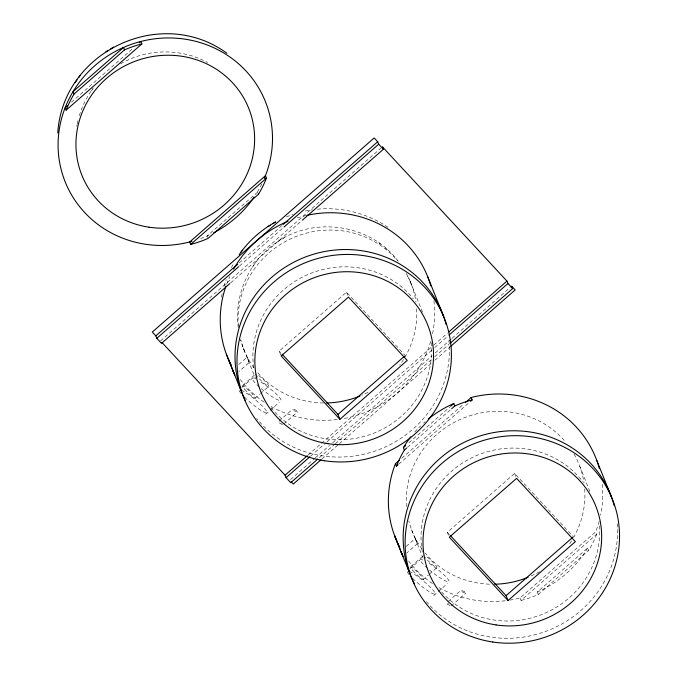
<?xml version="1.0" encoding="UTF-8"?>
<svg xmlns="http://www.w3.org/2000/svg" width="677" height="677" viewBox="0 0 677 677"><rect width="100%" height="100%" fill="white"/><g stroke="black" fill="none" stroke-linecap="round" stroke-linejoin="round"><path stroke-width="0.51" stroke-dasharray="3.38 2.54" d="M76.772 126.354L77.051 124.771M221.387 297.135L222.471 292.202M77.195 123.976L78.591 118.289M79.302 115.615C82.306 106.077 86.648 96.87 92.707 88.882M223.969 286.134L226.228 279.601M231.399 267.737L234.09 262.524M398.288 261.297C370.209 223.266 311.445 215.54 274.151 244.135C248.197 262.93 233.988 296.281 238.296 328.049M93.367 87.959L90.126 92.495M252.276 267.297L253.9 265.037M255.373 262.955L256.608 261.246M71.457 102.176L132.98 48.355M239.32 262.803L282.267 225.238M239.514 265.951L283.248 227.684M160.517 340.92L380.812 148.212M230.688 282.842L301.477 220.93M238.803 364.488L247.3 357.084L249.119 362.576L238.786 371.614M280.769 354.993L279.195 351.067L346.497 292.193L405.252 355.527M242.958 385.145L254.882 374.711M241.765 387.549L254.687 376.243M254.865 398.525L259.638 394.352M260.433 393.659L268.38 386.702M265.579 414.307L279.262 402.341M279.136 420.992L292.659 409.162M283.891 423.937L297.736 411.819M308.137 455.012L432.992 345.786M433.788 345.092L447.311 333.262M310.709 456.07L325.823 442.851M326.619 442.157L433.982 348.24M434.778 347.546L448.292 335.716M290.568 479.561L314.424 458.684M315.22 457.99L329.538 445.466M332.712 442.69L432.129 355.721M435.311 352.937L451.212 339.025M452.008 338.331L510.069 287.547M319.383 457.66L334.497 444.442M335.293 443.748L433.906 357.481M434.702 356.787L449.02 344.263M321.922 459.006L338.627 444.4M339.422 443.706L431.681 362.999M434.854 360.223L449.968 347.005M408.891 442.792L449.875 406.945M407.512 447.319L450.857 409.399M401.749 458.227L463.271 404.406M398.787 464.126L469.779 402.028M406.175 546.407L415.433 538.333L417.26 543.817L406.919 552.864M448.512 535.262L447.328 532.317L514.638 473.443L573.394 536.776M411.091 566.395L423.015 555.961M409.898 568.798L422.82 557.493M423.007 579.774L428.566 574.908M429.362 574.206L436.521 567.952M433.72 595.557L437.52 592.231M438.273 591.571L447.395 583.591M448.064 601.548L460.792 590.412M451.263 605.864L465.878 593.069M509.925 600.11A107.863 103.09 -21.9 0 0 519.995 598.011L595.709 531.775A107.863 103.09 -21.9 0 0 599.213 521.18M519.995 598.011L520.977 600.465L596.699 534.229L595.709 531.775M538.317 594.474L537.335 592.028L587.771 547.905L588.753 550.35L538.317 594.474A107.863 103.09 -21.9 0 1 520.977 600.465M120.624 63.816C146.833 48.363 180.987 48.008 207.67 62.538M277.9 241.571L279.694 240.487M281.97 239.099L284.332 237.678M286.422 216.894L292.929 214.372M305.293 210.996L312.52 209.777M317.403 209.21C342.554 206.747 368.39 213.687 389.114 228.09M378.832 242.831L380.719 244.329M385.458 248.078L387.379 249.601M279.195 351.067L280.625 352.615M447.328 532.317L449.477 534.635M422.541 312.182L410.067 281.141L406.386 273.669A89.88 85.911 -21.9 0 1 415.923 301.891M417.252 543.826L411.371 529.194M579.783 466.335L590.285 492.467M514.638 473.443L516.212 477.361M346.497 292.193L348.08 296.111M423.049 558.237L415.923 540.119M257.607 192.158L207.044 235.977L208.025 238.422M253.926 367.856A89.88 85.911 -21.9 0 1 240.665 339.719L243.229 347.944L255.686 378.925M410.067 281.141L411.641 285.085M243.229 347.944L244.803 351.879M249.001 362.288L247.266 357.067M415.881 540.001L415.416 538.359M448.986 340.548A107.863 103.09 -21.9 0 1 380.965 448.834A107.863 103.09 -21.9 0 1 256.727 418.462M416.626 308.754A89.88 85.911 -21.9 0 1 399.752 365.072M367.966 392.313A89.88 85.911 -21.9 0 1 361.84 395.241M323.437 402.976A89.88 85.911 -21.9 0 1 257.556 372.485M238.389 326.238A89.88 85.911 -21.9 0 1 294.546 237.145A89.88 85.911 -21.9 0 1 397.314 260.543M433.889 300.952A107.863 103.09 -21.9 0 1 432.341 334.751M430.665 341.394A107.863 103.09 -21.9 0 1 343.231 418.623M337.273 419.495A107.863 103.09 -21.9 0 1 270.072 405.87M264.115 402.121A107.863 103.09 -21.9 0 1 239.506 378.511M226.66 284.179A107.863 103.09 -21.9 0 1 229.816 276.605M297.195 217.926A107.863 103.09 -21.9 0 1 305.776 215.591M431.181 342.587A89.88 85.911 -21.9 0 1 374.186 433.035A89.88 85.911 -21.9 0 1 270.504 407.012M253.74 367.916A89.88 85.911 -21.9 0 1 307.9 274.54A89.88 85.911 -21.9 0 1 413.342 298.828M260.975 382.107A17.83 2.759 37.5 0 1 280.667 399.134A17.83 2.759 37.5 0 1 266.569 392.855A17.83 2.759 37.5 0 1 252.834 378.477M253.596 378.468A17.83 2.759 37.5 0 1 254.476 378.697M282.546 424.496A2.767 0.533 28.2 0 1 278.882 422.617A2.767 0.533 28.2 0 1 279.339 421.949M281.683 423.091A2.767 0.533 28.2 0 1 281.928 423.243M258.656 375.549A8.979 1.159 43.1 0 1 268.354 385.052A8.979 1.159 43.1 0 1 263.7 382.979A8.979 1.159 43.1 0 1 255.678 374.22M255.923 373.958A8.979 1.159 43.1 0 1 256.456 374.127M261.796 183.941A107.863 103.09 -21.9 0 1 255.864 194.451M209.083 235.054A107.863 103.09 -21.9 0 1 200.722 238.524M617.28 523.727A107.863 103.09 -21.9 0 1 548.666 630.253A107.863 103.09 -21.9 0 1 425.511 600.516M602.259 484.3A107.863 103.09 -21.9 0 1 600.626 515.282M587.771 547.905A107.863 103.09 -21.9 0 1 537.335 592.028M505.279 600.761A107.863 103.09 -21.9 0 1 438.324 587.187M432.501 583.54A107.863 103.09 -21.9 0 1 407.833 560.023M414.849 431.951A107.863 103.09 -21.9 0 1 420.586 425.909M423.565 423.108A107.863 103.09 -21.9 0 1 425.071 421.763M599.483 525.801A89.88 85.911 -21.9 0 1 542.311 614.293A89.88 85.911 -21.9 0 1 439.855 589.769M422.346 552.051A89.88 85.911 -21.9 0 1 475.559 455.993A89.88 85.911 -21.9 0 1 582.677 481.601M429.057 563.323A17.83 2.759 37.5 0 1 449.029 580.891A17.83 2.759 37.5 0 1 431.782 571.862A17.83 2.759 37.5 0 1 422.609 559.947M450.087 605.56A2.767 0.533 28.2 0 1 446.541 603.419A2.767 0.533 28.2 0 1 448.521 603.639M426.916 556.892A8.979 1.159 43.1 0 1 436.8 566.81A8.979 1.159 43.1 0 1 430.047 562.638A8.979 1.159 43.1 0 1 424.234 555.233M574.028 454.039A89.88 85.911 -21.9 0 1 584.056 483.141M584.7 489.014A89.88 85.911 -21.9 0 1 573.597 537.513M571.616 540.83A89.88 85.911 -21.9 0 1 568.993 544.79M539.451 571.726A89.88 85.911 -21.9 0 1 530.87 576.093M489.522 584.175A89.88 85.911 -21.9 0 1 425.071 552.982M422.059 549.106A89.88 85.911 -21.9 0 1 408.798 520.968M406.454 506.506A89.88 85.911 -21.9 0 1 463.153 418.2A89.88 85.911 -21.9 0 1 565.456 441.793M596.699 534.229A107.863 103.09 -21.9 0 1 588.753 550.35M244.541 397.196A17.873 2.606 39.4 0 0 266.907 412.792A17.873 2.606 39.4 0 0 247.994 394.183A17.873 2.606 39.4 0 0 244.541 397.196M293.674 410.389A2.818 0.592 23.8 0 0 297.77 411.641A2.818 0.592 23.8 0 0 294.14 409.475A2.818 0.592 23.8 0 0 293.674 410.389M244.752 389.368A8.979 1.117 44.1 0 0 255.212 398.211A8.979 1.117 44.1 0 0 246.377 388.26A8.979 1.117 44.1 0 0 244.752 389.368M412.674 578.446A17.873 2.606 39.4 0 0 435.04 594.042A17.873 2.606 39.4 0 0 416.127 575.433A17.873 2.606 39.4 0 0 412.674 578.446M461.816 591.639A2.818 0.592 23.8 0 0 465.911 592.891A2.818 0.592 23.8 0 0 462.281 590.725A2.818 0.592 23.8 0 0 461.816 591.639M412.885 570.618A8.979 1.117 44.1 0 0 423.345 579.461A8.979 1.117 44.1 0 0 414.519 569.509A8.979 1.117 44.1 0 0 412.885 570.618"/><path stroke-width="1.02" d="M57.782 132.912C62.673 51.909 160.686 4.891 226.956 53.288M239.193 254.747C248.425 241.012 261.246 229.858 275.708 221.912L272.882 223.622M78.811 77.44L80.284 75.392M75.088 82.653L77.043 79.945M240.961 252.242L242.442 250.194M67.514 105.62L65.144 107.694L66.134 110.148A107.863 103.09 -21.9 0 1 74.072 94.018L124.509 49.903A107.863 103.09 -21.9 0 1 141.848 43.912L140.867 41.458L139.284 42.837M66.134 110.148L141.848 43.912M190.686 244.414L266.408 178.178L265.418 175.724L189.704 241.96L190.686 244.414A107.863 103.09 -21.9 0 0 208.025 238.422L258.462 194.299A107.863 103.09 -21.9 0 0 266.408 178.178M229.892 283.536L161.498 343.374L156.802 338.305L155.812 335.851L237.729 264.191M283.062 224.536L377.698 141.747L374.178 137.947L152.291 332.052L155.812 335.851M156.802 338.305L238.719 266.645M284.044 226.99L378.688 144.201L377.698 141.747M302.264 220.228L383.385 149.27L382.403 146.816L506.955 281.09L507.945 283.536L512.641 288.605L450.611 342.875M339.922 419.308L281.167 355.975L348.469 297.093L407.224 360.426L339.922 419.308L337.95 414.4L404.465 356.22M317.792 459.057L290.755 482.709L286.058 477.64L285.068 475.186L307.341 455.706M448.902 331.874L506.955 281.09M286.058 477.64L309.914 456.772M449.088 335.022L507.945 283.536M321.126 459.708L293.293 484.055L291.178 481.77M450.764 346.302L515.18 289.951L511.66 286.151L512.641 288.605M399.379 460.292L395.436 463.745L396.426 466.199A107.863 103.09 -21.9 0 1 404.364 450.07L403.374 447.624L405.743 445.551M450.662 406.259L453.818 403.5L454.8 405.955L451.652 408.705M404.364 450.07L406.725 448.005M465.632 402.341L471.158 397.509A107.863 103.09 -21.9 0 1 599.357 468.602M396.426 466.199L398 464.82M470.566 401.343L472.14 399.963L471.158 397.509M508.055 600.558L449.3 537.225L516.61 478.343L575.365 541.676L508.055 600.558L506.083 595.65L572.598 537.47M105.84 51.782L107.99 50.487M110.723 48.82L113.55 47.111M267.99 226.583L270.14 225.289M378.688 144.201L383.385 149.27M282.064 354.156L337.95 414.4M450.197 535.405L506.083 595.65M161.947 342.46L285.068 475.186M233.717 372.511L234.809 375.092L232.964 370.683M232.685 369.955L233.59 372.24M400.953 551.543C400.149 549.741 405.421 562.172 401.783 553.617M400.996 551.679L409.314 572.26M401.182 552.127L394.522 535.482L400.911 551.459M233.201 371.267L241.173 391.01M596.623 460.047L611.407 496.825M258.284 193.842L258.462 194.299M401.723 553.49L401.334 552.517M124.509 49.903L123.527 47.449L73.082 91.573L74.072 94.018M427.754 276.876L443.274 315.584M226.389 354.232L232.719 370.04M228.284 358.954L233.04 370.878M245.176 400.31A107.863 103.09 -21.9 0 1 305.996 256.778A107.863 103.09 -21.9 0 1 446.092 324.444M360.029 396.003A89.88 85.911 -21.9 0 1 326.517 402.967M306.749 215.371A107.863 103.09 -21.9 0 1 430.8 285.829M231.28 365.284A107.863 103.09 -21.9 0 1 226 286.007M233.641 269.116A107.863 103.09 -21.9 0 1 288.03 221.244M191.946 241.359A107.863 103.09 -21.9 0 1 58.146 148.728A107.863 103.09 -21.9 0 1 184.339 39.063A107.863 103.09 -21.9 0 1 264.292 178.5M254.171 197.007A107.863 103.09 -21.9 0 1 213.729 232.77M414.662 584.192A107.863 103.09 -21.9 0 1 472.69 438.578A107.863 103.09 -21.9 0 1 614.225 505.694M399.777 547.228A107.863 103.09 -21.9 0 1 395.436 463.745M403.374 447.624A107.863 103.09 -21.9 0 1 410.778 436.868M428.228 419.097A107.863 103.09 -21.9 0 1 453.818 403.5M528.162 577.253A89.88 85.911 -21.9 0 1 494.659 584.217M454.8 405.955A107.863 103.09 -21.9 0 1 472.14 399.963M324.698 460.775A107.863 103.09 -21.9 0 0 445.246 320.483A107.863 103.09 -21.9 0 0 262.651 293.336A107.863 103.09 -21.9 0 0 324.698 460.775M327.947 443.68A89.88 85.911 -21.9 0 0 428.406 326.771A89.88 85.911 -21.9 0 0 276.241 304.151A89.88 85.911 -21.9 0 0 327.947 443.68M149.033 227.193A89.88 85.911 -21.9 0 0 249.491 110.283A89.88 85.911 -21.9 0 0 97.327 87.655A89.88 85.911 -21.9 0 0 149.033 227.193M492.831 642.024A107.863 103.09 -21.9 0 0 613.379 501.733A107.863 103.09 -21.9 0 0 430.784 474.585A107.863 103.09 -21.9 0 0 492.831 642.024M496.08 624.93A89.88 85.911 -21.9 0 0 596.539 508.021A89.88 85.911 -21.9 0 0 444.374 485.401A89.88 85.911 -21.9 0 0 496.08 624.93"/></g></svg>
